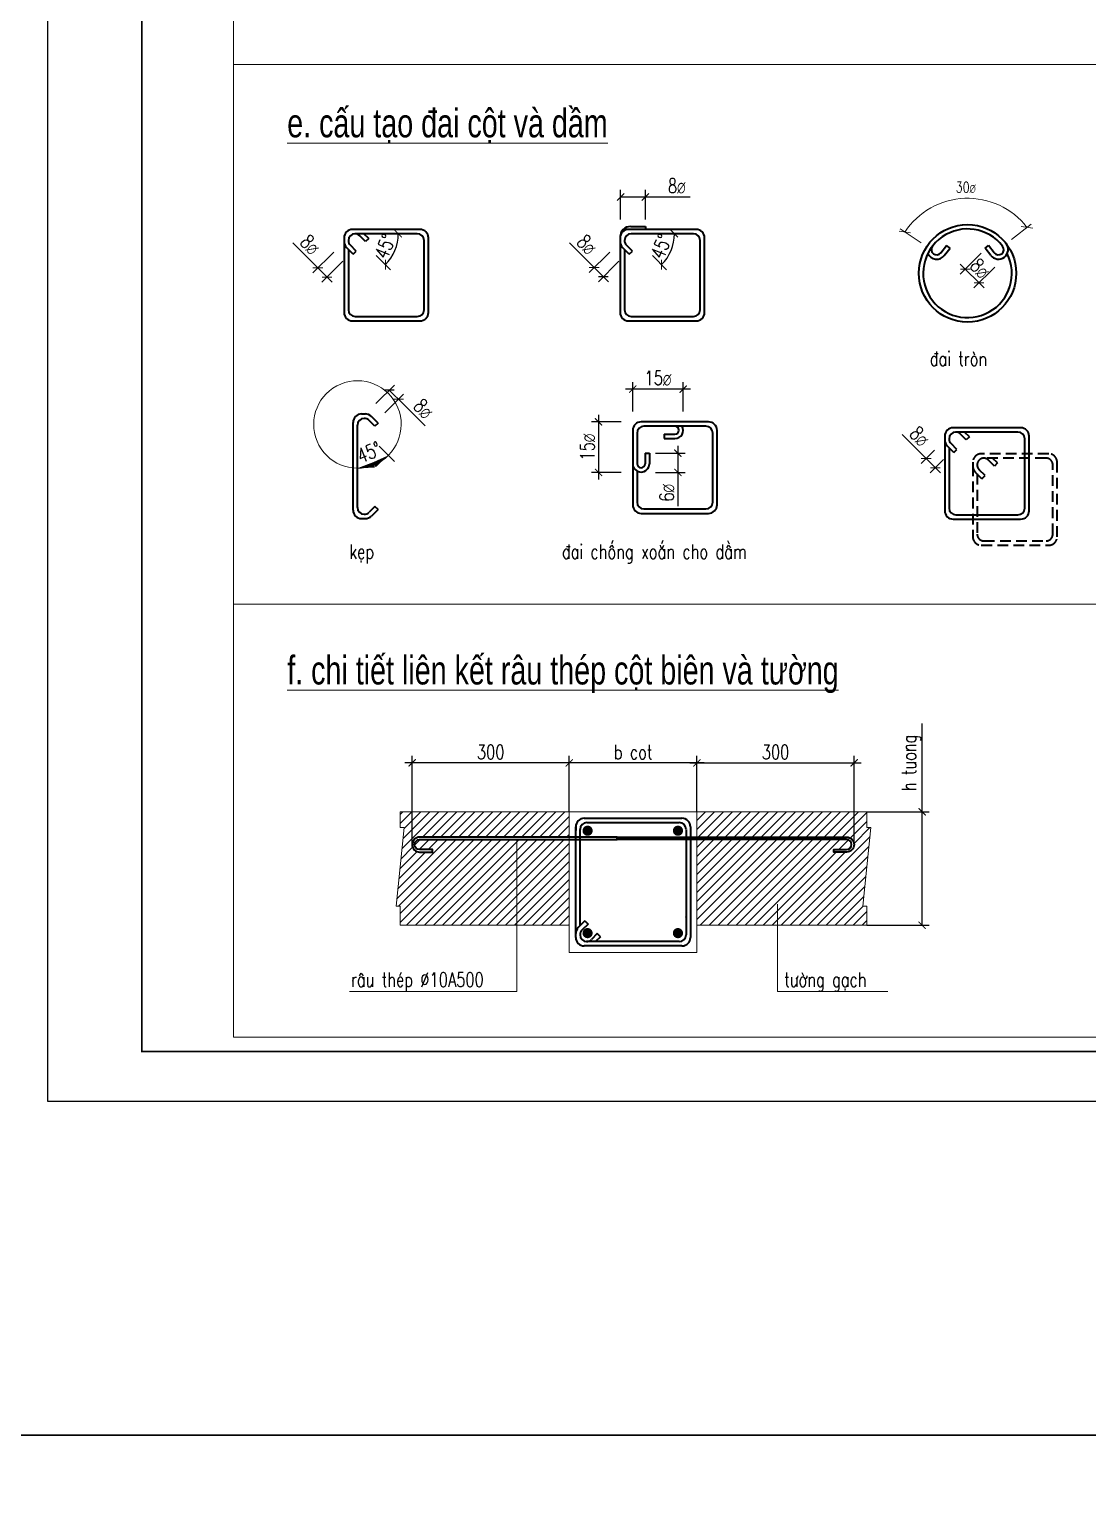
# Model space of a CAD drawing. Extents: x -1855204 to -1466800, y -1308584 to -996495.
# Drawn here: x -1692524 to -1677727, y -1052729 to -1032111 of the extents above; entities that cross this region are included whole.
import ezdxf
from ezdxf.enums import TextEntityAlignment as Align

# ---------------------------------------------------------------- set-up
doc = ezdxf.new("R2010")
doc.units = 0
doc.header["$LTSCALE"] = 150
doc.header["$PDMODE"] = 35
doc.linetypes.add('HIDDEN', pattern=[0.375, 0.25, -0.125])
doc.layers.get('Defpoints').update_dxf_attribs({"lineweight": 18})
for name, color, linetype, lineweight in [('05.Text', 253, 'Continuous', 18), ('11.Khung bo', 32, 'Continuous', 50), ('12.Khung', 36, 'Continuous', 25), ('KCVN-THAY', 7, 'Continuous', 25), ('LS-DIM', 251, 'Continuous', 13), ('LS-HATCH', 147, 'Continuous', 9), ('LS-TEXT', 60, 'Continuous', 20), ('LS-THAY', 7, 'Continuous', 20), ('LS-THEP', 3, 'Continuous', 35)]:
    doc.layers.add(name, color=color, linetype=linetype, lineweight=lineweight)
doc.layers.add('DIM', color=1, linetype='Continuous')
doc.styles.add('KCVN-LEADER', font='vnromadi.shx', dxfattribs={"width": 0.7, "height": 4})
doc.styles.add('ROMANS', font='ROMANS.shx', dxfattribs={"width": 0.75, "bigfont": 'VNS.shx'})
doc.styles.add('vnsimpli', font='vnsimli.shx', dxfattribs={"width": 0.75})
doc.dimstyles.new('D100(200)', dxfattribs={"dimtxt": 200, "dimasz": 100, "dimexe": 100, "dimexo": 0, "dimgap": 50, "dimtad": 1, "dimdec": 0, "dimdsep": 46, "dimtxsty": 'vnsimpli', "dimblk": 'ARCHTICK', "dimcen": 1, "dimdle": 100, "dimclrd": 256, "dimclre": 256, "dimclrt": 60, "dimadec": 0, "dimazin": 0, "dimtfac": 1, "dimtdec": 0, "dimtmove": 0, "dimatfit": 3, "dimfxl": 1, "dimarcsym": 0})

# ---------------------------------------------------------------- blocks, each defined once
blk = doc.blocks.new('_ArchTick')
at = {"layer": 'DIM', "color": 0, "const_width": 0.15}
blk.add_lwpolyline([(-0.5, -0.5), (0.5, 0.5)], dxfattribs=at)
blk = doc.blocks.new('*D10')
at = {"layer": 'Defpoints', "color": 0, "transparency": 16777216}
for p in [(-1684975, -1042369), (-1684975, -1043054), (-1683189, -1043054)]:
    blk.add_point(p, dxfattribs=at)
at = {"layer": 'LS-DIM', "lineweight": -2, "transparency": 16777216}
for p, q in [((-1683089, -1042369), (-1685075, -1042369)), ((-1684975, -1043054), (-1684975, -1042269)), ((-1683189, -1043054), (-1683189, -1042269))]:
    blk.add_line(p, q, dxfattribs=at)
at = {"layer": 'LS-DIM', "lineweight": -2, "transparency": 16777216, "xscale": 100, "yscale": 100, "zscale": 100, "rotation": 180}
blk.add_blockref('_ArchTick', (-1684975, -1042369), dxfattribs=at)
at = {"layer": 'LS-DIM', "lineweight": -2, "transparency": 16777216, "xscale": 100, "yscale": 100, "zscale": 100}
blk.add_blockref('_ArchTick', (-1683189, -1042369), dxfattribs=at)
at = {"layer": 'LS-DIM', "color": 60, "transparency": 16777216, "insert": (-1684082, -1042219), "char_height": 200, "attachment_point": 5, "style": 'vnsimpli'}
blk.add_mtext('b cot', dxfattribs=at)
blk = doc.blocks.new('*D11')
at = {"layer": 'Defpoints', "color": 0, "transparency": 16777216}
for p in [(-1680813, -1043054), (-1680813, -1044641), (-1680040, -1044641)]:
    blk.add_point(p, dxfattribs=at)
at = {"layer": 'LS-DIM', "lineweight": -2, "transparency": 16777216}
for p, q in [((-1680040, -1043054), (-1680040, -1041819)), ((-1680813, -1043054), (-1679940, -1043054)), ((-1680040, -1044641), (-1680040, -1042954)), ((-1680813, -1044641), (-1679940, -1044641))]:
    blk.add_line(p, q, dxfattribs=at)
at = {"layer": 'LS-DIM', "lineweight": -2, "transparency": 16777216, "xscale": 100, "yscale": 100, "zscale": 100}
for p, rotation in [((-1680040, -1043054), 90), ((-1680040, -1044641), 270)]:
    blk.add_blockref('_ArchTick', p, dxfattribs=dict(at, rotation=rotation))
at = {"layer": 'LS-DIM', "color": 60, "transparency": 16777216, "insert": (-1680190, -1042369), "char_height": 200, "attachment_point": 5, "rotation": 90, "style": 'vnsimpli'}
blk.add_mtext('h tuong', dxfattribs=at)
blk = doc.blocks.new('*D12')
at = {"layer": 'Defpoints', "color": 0, "transparency": 16777216}
for p in [(-1680991, -1042369), (-1683189, -1043054), (-1680991, -1043513)]:
    blk.add_point(p, dxfattribs=at)
at = {"layer": 'LS-DIM', "lineweight": -2, "transparency": 16777216}
for p, q in [((-1683289, -1042369), (-1680891, -1042369)), ((-1683189, -1043054), (-1683189, -1042269)), ((-1680991, -1043513), (-1680991, -1042269))]:
    blk.add_line(p, q, dxfattribs=at)
at = {"layer": 'LS-DIM', "lineweight": -2, "transparency": 16777216, "xscale": 100, "yscale": 100, "zscale": 100, "rotation": 180}
blk.add_blockref('_ArchTick', (-1683189, -1042369), dxfattribs=at)
at = {"layer": 'LS-DIM', "lineweight": -2, "transparency": 16777216, "xscale": 100, "yscale": 100, "zscale": 100}
blk.add_blockref('_ArchTick', (-1680991, -1042369), dxfattribs=at)
at = {"layer": 'LS-DIM', "color": 60, "transparency": 16777216, "insert": (-1682090, -1042219), "char_height": 200, "attachment_point": 5, "style": 'vnsimpli'}
blk.add_mtext('300', dxfattribs=at)
blk = doc.blocks.new('*D13')
at = {"layer": 'Defpoints', "color": 0, "transparency": 16777216}
for p in [(-1687173, -1042369), (-1684975, -1043054), (-1687173, -1043513)]:
    blk.add_point(p, dxfattribs=at)
at = {"layer": 'LS-DIM', "lineweight": -2, "transparency": 16777216}
for p, q in [((-1684875, -1042369), (-1687273, -1042369)), ((-1687173, -1043513), (-1687173, -1042269)), ((-1684975, -1043054), (-1684975, -1042269))]:
    blk.add_line(p, q, dxfattribs=at)
at = {"layer": 'LS-DIM', "lineweight": -2, "transparency": 16777216, "xscale": 100, "yscale": 100, "zscale": 100, "rotation": 180}
blk.add_blockref('_ArchTick', (-1687173, -1042369), dxfattribs=at)
at = {"layer": 'LS-DIM', "lineweight": -2, "transparency": 16777216, "xscale": 100, "yscale": 100, "zscale": 100}
blk.add_blockref('_ArchTick', (-1684975, -1042369), dxfattribs=at)
at = {"layer": 'LS-DIM', "color": 60, "transparency": 16777216, "insert": (-1686074, -1042219), "char_height": 200, "attachment_point": 5, "style": 'vnsimpli'}
blk.add_mtext('300', dxfattribs=at)
blk = doc.blocks.new('*D28')
at = {"layer": 'Defpoints', "color": 0, "transparency": 16777216}
for p in [(-1688005, -1034968), (-1687979, -1034968), (-1687065, -1034968), (-1687674, -1035273), (-1687449, -1035274)]:
    blk.add_point(p, dxfattribs=at)
at = {"layer": 'LS-DIM', "lineweight": -2, "transparency": 16777216}
blk.add_line((-1687674, -1035273), (-1687475, -1035471), dxfattribs=at)
blk.add_arc((-1687979, -1034968), 612, 315, 360, dxfattribs=at)
at = {"layer": 'LS-DIM', "lineweight": -2, "transparency": 16777216, "xscale": 100, "yscale": 100, "zscale": 100}
for p, rotation in [((-1687367, -1034968), 89.99999999999369), ((-1687546, -1035401), 225.0000000000283)]:
    blk.add_blockref('_ArchTick', p, dxfattribs=dict(at, rotation=rotation))
at = {"layer": 'LS-DIM', "color": 60, "transparency": 16777216, "insert": (-1687552, -1035145), "char_height": 200, "attachment_point": 5, "rotation": 67.5, "style": 'vnsimpli'}
blk.add_mtext('45°', dxfattribs=at)
blk = doc.blocks.new('*D29')
at = {"layer": 'Defpoints', "color": 0, "transparency": 16777216}
for p in [(-1687492, -1037154), (-1687682, -1037345), (-1687554, -1037473)]:
    blk.add_point(p, dxfattribs=at)
at = {"layer": 'LS-DIM', "lineweight": -2, "transparency": 16777216}
for p, q in [((-1687682, -1037345), (-1687421, -1037084)), ((-1687554, -1037473), (-1687293, -1037212)), ((-1687492, -1037154), (-1687293, -1037353)), ((-1687364, -1037283), (-1686991, -1037655))]:
    blk.add_line(p, q, dxfattribs=at)
at = {"layer": 'LS-DIM', "lineweight": -2, "transparency": 16777216, "xscale": 100, "yscale": 100, "zscale": 100}
for p, rotation in [((-1687492, -1037154), 135.0000000002948), ((-1687364, -1037283), 315.0000000002948)]:
    blk.add_blockref('_ArchTick', p, dxfattribs=dict(at, rotation=rotation))
at = {"layer": 'LS-DIM', "color": 60, "transparency": 16777216, "insert": (-1687015, -1037416), "char_height": 200, "attachment_point": 5, "rotation": 315, "style": 'vnsimpli'}
blk.add_mtext('8{\\fSymbol|b0|i0|c2|p18;\\H0.75x;Æ}', dxfattribs=at)
blk = doc.blocks.new('*D30')
at = {"layer": 'Defpoints', "color": 0, "transparency": 16777216}
for p in [(-1688270, -1035224), (-1688492, -1035446), (-1688142, -1035352)]:
    blk.add_point(p, dxfattribs=at)
at = {"layer": 'LS-DIM', "lineweight": -2, "transparency": 16777216}
for p, q in [((-1688492, -1035446), (-1688841, -1035097)), ((-1688270, -1035224), (-1688563, -1035517)), ((-1688293, -1035645), (-1688492, -1035446)), ((-1688142, -1035352), (-1688435, -1035645))]:
    blk.add_line(p, q, dxfattribs=at)
at = {"layer": 'LS-DIM', "lineweight": -2, "transparency": 16777216, "xscale": 100, "yscale": 100, "zscale": 100}
for p, rotation in [((-1688492, -1035446), 135.0000000002948), ((-1688364, -1035574), 315.0000000002948)]:
    blk.add_blockref('_ArchTick', p, dxfattribs=dict(at, rotation=rotation))
at = {"layer": 'LS-DIM', "color": 60, "transparency": 16777216, "insert": (-1688601, -1035121), "char_height": 200, "attachment_point": 5, "rotation": 315, "style": 'vnsimpli'}
blk.add_mtext('8{\\fSymbol|b0|i0|c2|p18;\\H0.75x;Æ}', dxfattribs=at)
blk = doc.blocks.new('*D31')
at = {"layer": 'Defpoints', "color": 0, "transparency": 16777216}
for p in [(-1684408, -1035224), (-1684626, -1035441), (-1684280, -1035352)]:
    blk.add_point(p, dxfattribs=at)
at = {"layer": 'LS-DIM', "lineweight": -2, "transparency": 16777216}
for p, q in [((-1684626, -1035441), (-1684971, -1035096)), ((-1684408, -1035224), (-1684696, -1035512)), ((-1684427, -1035640), (-1684626, -1035441)), ((-1684280, -1035352), (-1684568, -1035640))]:
    blk.add_line(p, q, dxfattribs=at)
at = {"layer": 'LS-DIM', "lineweight": -2, "transparency": 16777216, "xscale": 100, "yscale": 100, "zscale": 100}
for p, rotation in [((-1684626, -1035441), 135.0000000002948), ((-1684498, -1035569), 315.0000000002948)]:
    blk.add_blockref('_ArchTick', p, dxfattribs=dict(at, rotation=rotation))
at = {"layer": 'LS-DIM', "color": 60, "transparency": 16777216, "insert": (-1684731, -1035120), "char_height": 200, "attachment_point": 5, "rotation": 315, "style": 'vnsimpli'}
blk.add_mtext('8{\\fSymbol|b0|i0|c2|p18;\\H0.75x;Æ}', dxfattribs=at)
blk = doc.blocks.new('*D32')
at = {"layer": 'Defpoints', "color": 0, "transparency": 16777216}
for p in [(-1684251, -1037600), (-1684566, -1038306), (-1684251, -1038306)]:
    blk.add_point(p, dxfattribs=at)
at = {"layer": 'LS-DIM', "lineweight": -2, "transparency": 16777216}
for p, q in [((-1684566, -1037500), (-1684566, -1038406)), ((-1684251, -1037600), (-1684666, -1037600)), ((-1684251, -1038306), (-1684666, -1038306))]:
    blk.add_line(p, q, dxfattribs=at)
at = {"layer": 'LS-DIM', "lineweight": -2, "transparency": 16777216, "xscale": 100, "yscale": 100, "zscale": 100}
for p, rotation in [((-1684566, -1037600), 90), ((-1684566, -1038306), 270)]:
    blk.add_blockref('_ArchTick', p, dxfattribs=dict(at, rotation=rotation))
at = {"layer": 'LS-DIM', "color": 60, "transparency": 16777216, "insert": (-1684718, -1037953), "char_height": 200, "attachment_point": 5, "rotation": 90, "style": 'vnsimpli'}
blk.add_mtext('15{\\fSymbol|b0|i0|c2|p18;\\H0.75x;Æ}', dxfattribs=at)
blk = doc.blocks.new('*D33')
at = {"layer": 'Defpoints', "color": 0, "transparency": 16777216}
for p in [(-1684088, -1037142), (-1684088, -1037456), (-1683381, -1037456)]:
    blk.add_point(p, dxfattribs=at)
at = {"layer": 'LS-DIM', "lineweight": -2, "transparency": 16777216}
for p, q in [((-1684088, -1037456), (-1684088, -1037042)), ((-1683381, -1037456), (-1683381, -1037042)), ((-1683281, -1037142), (-1684188, -1037142))]:
    blk.add_line(p, q, dxfattribs=at)
at = {"layer": 'LS-DIM', "lineweight": -2, "transparency": 16777216, "xscale": 100, "yscale": 100, "zscale": 100, "rotation": 180}
blk.add_blockref('_ArchTick', (-1684088, -1037142), dxfattribs=at)
at = {"layer": 'LS-DIM', "lineweight": -2, "transparency": 16777216, "xscale": 100, "yscale": 100, "zscale": 100}
blk.add_blockref('_ArchTick', (-1683381, -1037142), dxfattribs=at)
at = {"layer": 'LS-DIM', "color": 60, "transparency": 16777216, "insert": (-1683735, -1036989), "char_height": 200, "attachment_point": 5, "style": 'vnsimpli'}
blk.add_mtext('15{\\fSymbol|b0|i0|c2|p18;\\H0.75x;Æ}', dxfattribs=at)
blk = doc.blocks.new('*D34')
at = {"layer": 'Defpoints', "color": 0, "transparency": 16777216}
for p in [(-1683770, -1038037), (-1683770, -1038306), (-1683456, -1038306)]:
    blk.add_point(p, dxfattribs=at)
at = {"layer": 'LS-DIM', "lineweight": -2, "transparency": 16777216}
for p, q in [((-1683770, -1038037), (-1683356, -1038037)), ((-1683456, -1037937), (-1683456, -1038306)), ((-1683770, -1038306), (-1683356, -1038306)), ((-1683456, -1038306), (-1683456, -1038780))]:
    blk.add_line(p, q, dxfattribs=at)
at = {"layer": 'LS-DIM', "lineweight": -2, "transparency": 16777216, "xscale": 100, "yscale": 100, "zscale": 100}
for p, rotation in [((-1683456, -1038037), 90), ((-1683456, -1038306), 270)]:
    blk.add_blockref('_ArchTick', p, dxfattribs=dict(at, rotation=rotation))
at = {"layer": 'LS-DIM', "color": 60, "transparency": 16777216, "insert": (-1683609, -1038593), "char_height": 200, "attachment_point": 5, "rotation": 90, "style": 'vnsimpli'}
blk.add_mtext('6{\\fSymbol|b0|i0|c2|p18;\\H0.75x;Æ}', dxfattribs=at)
blk = doc.blocks.new('*D35')
at = {"layer": 'Defpoints', "color": 0, "transparency": 16777216}
for p in [(-1684143, -1034968), (-1684117, -1034968), (-1683204, -1034968), (-1683812, -1035273), (-1683587, -1035274)]:
    blk.add_point(p, dxfattribs=at)
at = {"layer": 'LS-DIM', "lineweight": -2, "transparency": 16777216}
blk.add_line((-1683812, -1035273), (-1683614, -1035471), dxfattribs=at)
blk.add_arc((-1684117, -1034968), 612, 315, 360, dxfattribs=at)
at = {"layer": 'LS-DIM', "lineweight": -2, "transparency": 16777216, "xscale": 100, "yscale": 100, "zscale": 100}
for p, rotation in [((-1683505, -1034968), 89.99999999999928), ((-1683685, -1035401), 225.0000000000164)]:
    blk.add_blockref('_ArchTick', p, dxfattribs=dict(at, rotation=rotation))
at = {"layer": 'LS-DIM', "color": 60, "transparency": 16777216, "insert": (-1683691, -1035145), "char_height": 200, "attachment_point": 5, "rotation": 67.5, "style": 'vnsimpli'}
blk.add_mtext('45°', dxfattribs=at)
blk = doc.blocks.new('*D36')
at = {"layer": 'Defpoints', "color": 0, "transparency": 16777216}
for p in [(-1679983, -1038112), (-1679868, -1037997), (-1679740, -1038126)]:
    blk.add_point(p, dxfattribs=at)
at = {"layer": 'LS-DIM', "lineweight": -2, "transparency": 16777216}
for p, q in [((-1679983, -1038112), (-1680318, -1037778)), ((-1679868, -1037997), (-1680054, -1038183)), ((-1679784, -1038311), (-1679983, -1038112)), ((-1679740, -1038126), (-1679926, -1038311))]:
    blk.add_line(p, q, dxfattribs=at)
at = {"layer": 'LS-DIM', "lineweight": -2, "transparency": 16777216, "xscale": 100, "yscale": 100, "zscale": 100}
for p, rotation in [((-1679983, -1038112), 135.0000000002948), ((-1679855, -1038241), 315.0000000002948)]:
    blk.add_blockref('_ArchTick', p, dxfattribs=dict(at, rotation=rotation))
at = {"layer": 'LS-DIM', "color": 60, "transparency": 16777216, "insert": (-1680078, -1037802), "char_height": 200, "attachment_point": 5, "rotation": 315, "style": 'vnsimpli'}
blk.add_mtext('8{\\fSymbol|b0|i0|c2|p18;\\H0.75x;Æ}', dxfattribs=at)
blk = doc.blocks.new('*D37')
at = {"layer": 'Defpoints', "color": 0, "transparency": 16777216}
for p in [(-1679214, -1035242), (-1679022, -1035434), (-1679436, -1035465)]:
    blk.add_point(p, dxfattribs=at)
at = {"layer": 'LS-DIM', "lineweight": -2, "transparency": 16777216}
for p, q in [((-1679214, -1035242), (-1679507, -1035535)), ((-1679174, -1035727), (-1679507, -1035394)), ((-1679022, -1035434), (-1679315, -1035727))]:
    blk.add_line(p, q, dxfattribs=at)
at = {"layer": 'LS-DIM', "lineweight": -2, "transparency": 16777216, "xscale": 100, "yscale": 100, "zscale": 100}
for p, rotation in [((-1679436, -1035465), 135.0000000002948), ((-1679244, -1035656), 315.0000000002948)]:
    blk.add_blockref('_ArchTick', p, dxfattribs=dict(at, rotation=rotation))
at = {"layer": 'LS-DIM', "color": 60, "transparency": 16777216, "insert": (-1679232, -1035453), "char_height": 200, "attachment_point": 5, "rotation": 315, "style": 'vnsimpli'}
blk.add_mtext('8{\\fSymbol|b0|i0|c2|p18;\\H0.75x;Æ}', dxfattribs=at)
blk = doc.blocks.new('*D38')
at = {"layer": 'Defpoints', "color": 0, "transparency": 16777216}
for p in [(-1684257, -1034454), (-1684257, -1034769), (-1683911, -1034769)]:
    blk.add_point(p, dxfattribs=at)
at = {"layer": 'LS-DIM', "lineweight": -2, "transparency": 16777216}
for p, q in [((-1684257, -1034769), (-1684257, -1034354)), ((-1683911, -1034769), (-1683911, -1034354)), ((-1684257, -1034454), (-1683811, -1034454)), ((-1683911, -1034454), (-1683285, -1034454))]:
    blk.add_line(p, q, dxfattribs=at)
at = {"layer": 'LS-DIM', "lineweight": -2, "transparency": 16777216, "xscale": 100, "yscale": 100, "zscale": 100, "rotation": 180}
blk.add_blockref('_ArchTick', (-1684257, -1034454), dxfattribs=at)
at = {"layer": 'LS-DIM', "lineweight": -2, "transparency": 16777216, "xscale": 100, "yscale": 100, "zscale": 100}
blk.add_blockref('_ArchTick', (-1683911, -1034454), dxfattribs=at)
at = {"layer": 'LS-DIM', "color": 60, "transparency": 16777216, "insert": (-1683472, -1034302), "char_height": 200, "attachment_point": 5, "style": 'vnsimpli'}
blk.add_mtext('8{\\fSymbol|b0|i0|c2|p18;\\H0.75x;Æ}', dxfattribs=at)
blk = doc.blocks.new('*U4')
at = {"layer": 'KCVN-THAY', "color": 140}
blk.add_lwpolyline([(214871.76, 86966.68), (215381.8, 86966.68), (215381.8, 86579.68), (214871.76, 86579.68)], close=True, dxfattribs=at)
blk = doc.blocks.new('100')
at = {"layer": '11.Khung bo', "const_width": 26.7}
blk.add_lwpolyline([(1860913, -945240), (1860913, -916940), (1896063, -916940), (1896063, -945240)], close=True, dxfattribs=at)
at = {"layer": '12.Khung', "color": 1}
blk.add_lwpolyline([(1901579, -945940), (1901579, -916240), (1859580, -916240), (1859580, -945940)], close=True, dxfattribs=at)

msp = doc.modelspace()

# ---------------------------------------------------------------- hatches: boundary and pattern name
at = {"layer": 'LS-HATCH'}
h = msp.add_hatch(dxfattribs=at)
h.set_pattern_fill('ANSI31', color=256, scale=711.799222, style=0)
h.set_pattern_definition([(45, (-1770302.59, -1047663.22), (-62.91476, 62.91476), [])])
h.paths.add_polyline_path([(-1686334.1, -1044640.6), (-1684974.9, -1044640.6), (-1684974.9, -1043442.2), (-1686334.1, -1043442.2)], flags=17)
h.paths.add_polyline_path([(-1686334.1, -1043442.2), (-1687067.8, -1043442.2, 1), (-1687067.8, -1043583.4), (-1686888.6, -1043583.4), (-1686888.6, -1043617.9), (-1687067.8, -1043617.9, -1), (-1687067.8, -1043407.7), (-1684974.9, -1043407.7), (-1684974.9, -1043053.7), (-1687339.9, -1043053.7), (-1687339.9, -1043272.8), (-1687282.9, -1043272.8), (-1687396.8, -1044371.8), (-1687339.9, -1044371.8), (-1687339.9, -1044640.6), (-1686334.1, -1044640.6)])
h = msp.add_hatch(dxfattribs=at)
h.set_pattern_fill('ANSI31', color=256, scale=711.799222, style=0)
h.set_pattern_definition([(45, (-1769340.59, -1047663.22), (-62.91476, 62.91476), [])])
h.paths.add_polyline_path([(-1681096.2, -1043407.7, -1), (-1681096.2, -1043617.9), (-1681275.5, -1043617.9), (-1681275.5, -1043583.4), (-1681096.2, -1043583.4, 1), (-1681096.2, -1043442.2), (-1683189.1, -1043442.2), (-1683189.1, -1044640.6), (-1680813, -1044640.6), (-1680813, -1044371.8), (-1680869.9, -1044371.8), (-1680756, -1043272.8), (-1680813, -1043272.8), (-1680813, -1043053.7), (-1683189.1, -1043053.7), (-1683189.1, -1043407.7)])

# ---------------------------------------------------------------- linework, layer by layer
at = {"layer": 'LS-DIM'}
for p, q in [((-1678791.2, -1035047.5), (-1678513.2, -1034832.8)), ((-1680362.2, -1034932), (-1680201.8, -1034956.3)), ((-1680052.9, -1035095), (-1680346.3, -1034901.8)), ((-1678654.4, -1034867.7), (-1678493.9, -1034892)), ((-1687632.4, -1037940.8), (-1687420, -1038153.2))]:
    msp.add_line(p, q, dxfattribs=at)
for points in [[(-1687339.9, -1044640.6), (-1687339.9, -1044371.8), (-1687396.8, -1044371.8), (-1687282.9, -1043272.8), (-1687339.9, -1043272.8), (-1687339.9, -1043053.7)], [(-1680813, -1044640.6), (-1680813, -1044371.8), (-1680869.9, -1044371.8), (-1680756, -1043272.8), (-1680813, -1043272.8), (-1680813, -1043053.7)], [(-1688050.4, -1045567.1), (-1685710.2, -1045567.1), (-1685710.2, -1043432.4)], [(-1680518.5, -1045567.1), (-1682061.4, -1045567.1), (-1682061.4, -1044344)]]:
    msp.add_lwpolyline(points, dxfattribs=at)
for centre, radius, start, end in [((-1679405.1, -1035521.7), 1050, 37.68421, 146.63154), ((-1687937.4, -1037635.8), 611.7, 292.62536, 292.37464)]:
    msp.add_arc(centre, radius, start, end, dxfattribs=at)
for points in [[(-1687726.8, -1038168.2), (-1687682.4, -1038234.8), (-1687504.9, -1038068.4)], [(-1687694.2, -1038239.7), (-1687709.9, -1038161.2), (-1687937.4, -1038247.5)]]:
    msp.add_solid(points, dxfattribs=at)
at = {"layer": 'LS-THAY'}
for p, q in [((-1689670.4, -1032599.5), (-1673225.7, -1032599.5)), ((-1689670.4, -1040151), (-1673225.7, -1040151)), ((-1687339.9, -1043053.7), (-1680813, -1043053.7)), ((-1684974.9, -1043053.7), (-1684974.9, -1045020.4)), ((-1683189.1, -1043053.7), (-1683189.1, -1045020.4)), ((-1687339.9, -1044640.6), (-1684974.9, -1044640.6)), ((-1683189.1, -1044640.6), (-1680813, -1044640.6)), ((-1684974.9, -1045020.4), (-1683189.1, -1045020.4))]:
    msp.add_line(p, q, dxfattribs=at)
at = {"layer": 'LS-THAY', "color": 140}
for points in [[(-1855203.7, -1013074.3), (-1466800.6, -1013073.8), (-1466800.6, -1051773.8), (-1855203.7, -1051773.8)], [(-1855203.6, -1051773.5), (-1466800.5, -1051773), (-1466800.3, -1102777.6), (-1855203.4, -1102778.1)]]:
    msp.add_lwpolyline(points, close=True, dxfattribs=at)
at = {"layer": 'LS-THAY'}
msp.add_lwpolyline([(-1689670.4, -1018838.5), (-1656781, -1018838.5), (-1656781, -1046205.7), (-1689670.4, -1046205.7)], close=True, dxfattribs=at)
at = {"layer": 'LS-THEP'}
for p, q in [((-1688125, -1035025.9), (-1688125, -1035078.5)), ((-1687063.5, -1034907.3), (-1688006.4, -1034907.3)), ((-1687100.7, -1034968.2), (-1687969.2, -1034968.2)), ((-1687823.5, -1035078.5), (-1687906.1, -1034996)), ((-1687780.5, -1035035.4), (-1687847.7, -1034968.2)), ((-1687780.5, -1035035.4), (-1687823.5, -1035078.5)), ((-1686944.9, -1036068.2), (-1686944.9, -1035025.9)), ((-1684263.4, -1035015), (-1684263.4, -1035078.5)), ((-1683201.9, -1034907.3), (-1684144.8, -1034907.3)), ((-1684115.1, -1034866.7), (-1683910.7, -1034866.7)), ((-1683239.1, -1034968.2), (-1684107.6, -1034968.2)), ((-1683910.7, -1034866.7), (-1683910.7, -1034907.3)), ((-1683083.3, -1036068.2), (-1683083.3, -1035025.9)), ((-1688125, -1035071.1), (-1688125, -1036068.2)), ((-1687996.8, -1035255.8), (-1688090.3, -1035162.3)), ((-1688064.1, -1035188.5), (-1688064.1, -1036031)), ((-1687953.8, -1035212.7), (-1688036.3, -1035130.2)), ((-1687996.8, -1035255.8), (-1687953.8, -1035212.7)), ((-1687005.8, -1036031), (-1687005.8, -1035063.1)), ((-1684263.4, -1035071.1), (-1684263.4, -1036068.2)), ((-1684135.3, -1035255.8), (-1684228.7, -1035162.3)), ((-1684202.5, -1035188.5), (-1684202.5, -1036031)), ((-1684092.2, -1035212.7), (-1684174.7, -1035130.2)), ((-1684135.3, -1035255.8), (-1684092.2, -1035212.7)), ((-1683144.2, -1036031), (-1683144.2, -1035063.1)), ((-1679777.9, -1035233.7), (-1679698.2, -1035130.6)), ((-1679729.7, -1035270.9), (-1679650.1, -1035167.8)), ((-1679650.1, -1035167.8), (-1679698.2, -1035130.6)), ((-1679160.1, -1035167.8), (-1679111.9, -1035130.6)), ((-1679080.5, -1035270.9), (-1679160.1, -1035167.8)), ((-1679032.3, -1035233.7), (-1679111.9, -1035130.6)), ((-1688006.4, -1036186.8), (-1687063.5, -1036186.8)), ((-1687969.2, -1036125.9), (-1687100.7, -1036125.9)), ((-1684144.8, -1036186.8), (-1683201.9, -1036186.8)), ((-1684107.6, -1036125.9), (-1683239.1, -1036125.9)), ((-1687879.7, -1037489.5), (-1687827.1, -1037489.5)), ((-1687998.3, -1038834), (-1687998.3, -1037608.1)), ((-1687937.4, -1038796.8), (-1687937.4, -1037645.3)), ((-1687692.9, -1037660.7), (-1687775.4, -1037578.2)), ((-1687649.8, -1037617.7), (-1687743.2, -1037524.2)), ((-1687649.8, -1037617.7), (-1687692.9, -1037660.7)), ((-1684088.3, -1037718.2), (-1684088.3, -1038760.5)), ((-1683026.8, -1037599.6), (-1683969.7, -1037599.6)), ((-1683064, -1037660.5), (-1683932.5, -1037660.5)), ((-1682908.2, -1038760.5), (-1682908.2, -1037718.2)), ((-1678662.2, -1037681.2), (-1679605, -1037681.2)), ((-1684027.4, -1037755.4), (-1684027.4, -1038185.2)), ((-1683645.9, -1037772.3), (-1683498.2, -1037772.3)), ((-1683645.9, -1037772.3), (-1683645.9, -1037833.2)), ((-1683645.9, -1037833.2), (-1683498.2, -1037833.2)), ((-1682969.1, -1038723.3), (-1682969.1, -1037755.4)), ((-1679723.7, -1037799.8), (-1679723.7, -1037852.4)), ((-1679723.7, -1037845), (-1679723.7, -1038842.1)), ((-1679552.4, -1037986.6), (-1679635, -1037904.1)), ((-1678699.3, -1037742.1), (-1679567.9, -1037742.1)), ((-1679422.2, -1037852.4), (-1679504.7, -1037769.9)), ((-1679379.1, -1037809.4), (-1679446.4, -1037742.1)), ((-1679379.1, -1037809.4), (-1679422.2, -1037852.4)), ((-1678604.4, -1038804.9), (-1678604.4, -1037837)), ((-1678543.5, -1038842.1), (-1678543.5, -1037799.8)), ((-1683915.6, -1038037.5), (-1683854.7, -1038037.5)), ((-1683915.6, -1038037.5), (-1683915.6, -1038185.2)), ((-1683854.7, -1038037.5), (-1683854.7, -1038185.2)), ((-1679595.5, -1038029.7), (-1679688.9, -1037936.3)), ((-1679662.8, -1037962.4), (-1679662.8, -1038804.9)), ((-1679595.5, -1038029.7), (-1679552.4, -1037986.6)), ((-1684027.4, -1038287.7), (-1684027.4, -1038723.3)), ((-1687879.7, -1038952.6), (-1687827.1, -1038952.6)), ((-1687692.9, -1038781.4), (-1687775.4, -1038863.9)), ((-1687649.8, -1038824.4), (-1687743.2, -1038917.8)), ((-1687649.8, -1038824.4), (-1687692.9, -1038781.4)), ((-1683969.7, -1038879.1), (-1683026.8, -1038879.1)), ((-1683932.5, -1038818.2), (-1683064, -1038818.2)), ((-1679605, -1038960.7), (-1678662.2, -1038960.7)), ((-1679567.9, -1038899.8), (-1678699.3, -1038899.8)), ((-1684884, -1043304.9), (-1684884, -1043263.2)), ((-1684884, -1043263.2), (-1684884, -1043315.7)), ((-1684765.4, -1043144.6), (-1683398.7, -1043144.6)), ((-1684728.2, -1043205.4), (-1683435.8, -1043205.4)), ((-1683280, -1043263.2), (-1683280, -1043304.9)), ((-1684884, -1043499.7), (-1684884, -1043304.9)), ((-1684823.1, -1043298.8), (-1684823.1, -1043294.3)), ((-1684823.1, -1043499.7), (-1684823.1, -1043304.9)), ((-1683340.9, -1043294.3), (-1683340.9, -1043298.8)), ((-1683340.9, -1043304.9), (-1683340.9, -1043402.7)), ((-1683340.9, -1043402.7), (-1683340.9, -1044773.7)), ((-1683280, -1043304.9), (-1683280, -1043402.7)), ((-1683280, -1043402.7), (-1683280, -1044810.8)), ((-1684884, -1044810.8), (-1684884, -1043499.7)), ((-1684884, -1043558.8), (-1684884, -1043517.1)), ((-1684823.1, -1044648.3), (-1684823.1, -1043499.7)), ((-1684823.1, -1043552.7), (-1684823.1, -1043548.2)), ((-1683340.9, -1044525.9), (-1683340.9, -1044521.3)), ((-1684755.8, -1044581), (-1684849.3, -1044674.4)), ((-1684712.8, -1044624), (-1684795.3, -1044706.6)), ((-1684755.8, -1044581), (-1684712.8, -1044624)), ((-1683398.7, -1044929.5), (-1684765.4, -1044929.5)), ((-1683435.8, -1044868.6), (-1684732.2, -1044868.6)), ((-1684582.5, -1044758.3), (-1684665, -1044840.8)), ((-1684539.5, -1044801.3), (-1684606.7, -1044868.6)), ((-1684539.5, -1044801.3), (-1684582.5, -1044758.3))]:
    msp.add_line(p, q, dxfattribs=at)
at = {"layer": 'LS-THEP', "linetype": 'HIDDEN', "ltscale": 4}
for p, q in [((-1678270, -1038046), (-1679212.8, -1038046)), ((-1678307.1, -1038106.9), (-1679175.7, -1038106.9)), ((-1679030, -1038217.2), (-1679112.5, -1038134.7)), ((-1678986.9, -1038174.2), (-1679054.2, -1038106.9)), ((-1679331.5, -1038164.6), (-1679331.5, -1038217.2)), ((-1679331.5, -1038209.8), (-1679331.5, -1039206.9)), ((-1679203.3, -1038394.5), (-1679296.7, -1038301.1)), ((-1679270.6, -1038327.2), (-1679270.6, -1039169.7)), ((-1679160.2, -1038351.4), (-1679242.8, -1038268.9)), ((-1678986.9, -1038174.2), (-1679030, -1038217.2)), ((-1678212.2, -1039169.7), (-1678212.2, -1038201.8)), ((-1678151.3, -1039206.9), (-1678151.3, -1038164.6)), ((-1679203.3, -1038394.5), (-1679160.2, -1038351.4)), ((-1679212.8, -1039325.5), (-1678270, -1039325.5)), ((-1679175.7, -1039264.6), (-1678307.1, -1039264.6))]:
    msp.add_line(p, q, dxfattribs=at)
at = {"layer": 'LS-THEP', "color": 3, "const_width": 71.2}
for points in [[(-1684754.4, -1043318.6, -1), (-1684683.3, -1043318.6, -1)], [(-1683490.7, -1043318.6, -1), (-1683419.5, -1043318.6, -1)], [(-1684754.4, -1044750.9, 1), (-1684683.3, -1044750.9, 1)], [(-1683490.7, -1044750.9, 1), (-1683419.5, -1044750.9, 1)]]:
    msp.add_lwpolyline(points, format="xyb", close=True, dxfattribs=at)
at = {"layer": 'LS-THEP'}
for points in [[(-1687067.8, -1043583.4, -1), (-1687067.8, -1043442.2), (-1684303.2, -1043442.2), (-1684303.2, -1043407.7), (-1687067.8, -1043407.7, 1), (-1687067.8, -1043617.9), (-1686888.6, -1043617.9), (-1686888.6, -1043583.4)], [(-1681096.2, -1043583.4, 1), (-1681096.2, -1043442.2), (-1684303.2, -1043442.2), (-1684303.2, -1043407.7), (-1681096.2, -1043407.7, -1), (-1681096.2, -1043617.9), (-1681275.5, -1043617.9), (-1681275.5, -1043583.4)]]:
    msp.add_lwpolyline(points, format="xyb", close=True, dxfattribs=at)
msp.add_circle((-1679405.1, -1035521.7), 681.3, dxfattribs=at)
for centre, radius, start, end in [((-1688006.4, -1035025.9), 118.6, 90, 180), ((-1687969.2, -1035063.1), 94.9, 90, 180), ((-1687973.2, -1035063.1), 94.9, 45, 90), ((-1687100.7, -1035063.1), 94.9, 0, 90), ((-1687063.5, -1035025.9), 118.6, 0, 90), ((-1684115.1, -1035015), 148.3, 90, 180), ((-1684144.8, -1035025.9), 118.6, 90, 180), ((-1684107.6, -1035063.1), 94.9, 90, 180), ((-1683239.1, -1035063.1), 94.9, 0, 90), ((-1683201.9, -1035025.9), 118.6, 0, 90), ((-1679405.1, -1035521.7), 620.4, 37.68421, 26.52652), ((-1688006.4, -1035078.5), 118.6, 180, 225), ((-1687969.2, -1035063.1), 94.9, 180, 225), ((-1684144.8, -1035078.5), 118.6, 180, 225), ((-1684107.6, -1035063.1), 94.9, 180, 225), ((-1679837, -1035188.1), 135.6, 204.64945, 322.31579), ((-1679837, -1035188.1), 74.7, 142.31579, 322.31579), ((-1678973.2, -1035188.1), 135.6, 217.68421, 37.68421), ((-1678973.2, -1035188.1), 74.7, 217.68421, 37.68421), ((-1688006.4, -1036068.2), 118.6, 180, 270), ((-1687969.2, -1036031), 94.9, 180, 270), ((-1687100.7, -1036031), 94.9, 270, 0), ((-1687063.5, -1036068.2), 118.6, 270, 0), ((-1684144.8, -1036068.2), 118.6, 180, 270), ((-1684107.6, -1036031), 94.9, 180, 270), ((-1683239.1, -1036031), 94.9, 270, 0), ((-1683201.9, -1036068.2), 118.6, 270, 0), ((-1687879.7, -1037608.1), 118.6, 90, 180), ((-1687827.1, -1037608.1), 118.6, 45, 90), ((-1687842.5, -1037645.3), 94.9, 90, 180), ((-1687842.5, -1037645.3), 94.9, 45, 90), ((-1683969.7, -1037718.2), 118.6, 90, 180), ((-1683932.5, -1037755.4), 94.9, 90, 180), ((-1683498.2, -1037716.4), 116.8, 270, 28.60397), ((-1683498.2, -1037716.4), 55.9, 270, 90), ((-1683064, -1037755.4), 94.9, 0, 90), ((-1683026.8, -1037718.2), 118.6, 0, 90), ((-1679605, -1037799.8), 118.6, 90, 180), ((-1678662.2, -1037799.8), 118.6, 0, 90), ((-1679605, -1037852.4), 118.6, 180, 225), ((-1679567.9, -1037837), 94.9, 90, 180), ((-1679567.9, -1037837), 94.9, 180, 225), ((-1679571.8, -1037837), 94.9, 45, 90), ((-1678699.3, -1037837), 94.9, 0, 90), ((-1683971.5, -1038185.2), 116.8, 180, 0), ((-1683971.5, -1038185.2), 55.9, 180, 0), ((-1683932.5, -1038723.3), 94.9, 180, 270), ((-1683064, -1038723.3), 94.9, 270, 0), ((-1687879.7, -1038834), 118.6, 180, 270), ((-1687842.5, -1038796.8), 94.9, 180, 270), ((-1687842.5, -1038796.8), 94.9, 270, 315), ((-1687827.1, -1038834), 118.6, 270, 315), ((-1683969.7, -1038760.5), 118.6, 180, 270), ((-1683026.8, -1038760.5), 118.6, 270, 0), ((-1679605, -1038842.1), 118.6, 180, 270), ((-1679567.9, -1038804.9), 94.9, 180, 270), ((-1678699.3, -1038804.9), 94.9, 270, 0), ((-1678662.2, -1038842.1), 118.6, 270, 0), ((-1684765.4, -1043263.2), 118.6, 90, 180), ((-1684728.2, -1043300.3), 94.9, 90, 180), ((-1683435.8, -1043300.3), 94.9, 0, 90), ((-1683398.7, -1043263.2), 118.6, 0, 90), ((-1684765.4, -1044758.3), 118.6, 135, 180), ((-1684728.2, -1044773.7), 94.9, 135, 180), ((-1684765.4, -1044810.8), 118.6, 180, 270), ((-1684765.4, -1044810.8), 118.6, 180, 270), ((-1684728.2, -1044773.7), 94.9, 180, 270), ((-1684732.2, -1044773.7), 94.9, 270, 315), ((-1683435.8, -1044773.7), 94.9, 270, 0), ((-1683398.7, -1044810.8), 118.6, 270, 0)]:
    msp.add_arc(centre, radius, start, end, dxfattribs=at)
at = {"layer": 'LS-THEP', "linetype": 'HIDDEN', "ltscale": 4}
for centre, radius, start, end in [((-1679212.8, -1038164.6), 118.6, 90, 180), ((-1679175.7, -1038201.8), 94.9, 90, 180), ((-1679179.6, -1038201.8), 94.9, 45, 90), ((-1678307.1, -1038201.8), 94.9, 0, 90), ((-1678270, -1038164.6), 118.6, 0, 90), ((-1679212.8, -1038217.2), 118.6, 180, 225), ((-1679175.7, -1038201.8), 94.9, 180, 225), ((-1679212.8, -1039206.9), 118.6, 180, 270), ((-1679175.7, -1039169.7), 94.9, 180, 270), ((-1678307.1, -1039169.7), 94.9, 270, 0), ((-1678270, -1039206.9), 118.6, 270, 0)]:
    msp.add_arc(centre, radius, start, end, dxfattribs=at)

# ---------------------------------------------------------------- block references
at = {"layer": '05.Text', "xscale": 0.991454545641318, "yscale": 0.991454545641318, "zscale": 0.9914545456793755}
msp.add_blockref('100', (-3535963.6, -109244.3), dxfattribs=at)
at = {"layer": 'Defpoints', "xscale": 100, "yscale": 100, "zscale": 100}
for p in [(-23183742.3, -9709742), (-23183742.3, -9709742.1), (-23193943.1, -9748442.1)]:
    msp.add_blockref('*U4', p, dxfattribs=at)

# ---------------------------------------------------------------- texts
at = {"layer": 'LS-TEXT', "color": 60, "style": 'KCVN-LEADER', "width": 0.75}
for s, p in [('%%Ue. cÊu t¹o ®ai cét vµ dÇm', (-1688919.8, -1033419.7)), ('%%Uf. chi tiÕt liªn kÕt r©u thÐp cét biªn vµ t\xadêng', (-1688919.8, -1041072.9))]:
    msp.add_text(s, height=400, dxfattribs=at).set_placement(p, align=Align.MIDDLE_LEFT)
at = {"layer": 'LS-TEXT', "style": 'vnsimpli', "width": 0.75}
for s, p in [('®ai trßn', (-1679933.3, -1036716.7)), ('kÑp', (-1688052.3, -1039414.5)), ('®ai chèng xo¾n cho dÇm', (-1685077.5, -1039414.5)), ('r©u thÐp `10A500', (-1688028.9, -1045401.2)), ('t\xadêng g¹ch', (-1681967.9, -1045401.2))]:
    msp.add_text(s, height=200, dxfattribs=at).set_placement(p, align=Align.MIDDLE_LEFT)
at = {"layer": 'LS-TEXT', "insert": (-1679429.7, -1034320.6), "char_height": 149.478, "attachment_point": 5, "style": 'ROMANS'}
msp.add_mtext('30{\\fSymbol|b0|i0|c2|p18;\\H0.75x;Æ}', dxfattribs=at)
at = {"layer": 'LS-TEXT', "insert": (-1687776, -1038025.4), "char_height": 200, "attachment_point": 5, "rotation": 22.5, "style": 'ROMANS'}
msp.add_mtext('\\A1;45°', dxfattribs=at)

# ---------------------------------------------------------------- dimensions: what is measured, and where the dimension line sits
at = {"layer": 'LS-DIM'}
for base, p1, p2, text, picture, middle in [((-1684256.8, -1034454.1), (-1683910.7, -1034768.5), (-1684256.8, -1034768.5), '8{\\fSymbol|b0|i0|c2|p18;\\H0.75x;Æ}', '*D38', (-1683471.7, -1034454.1)), ((-1684088.3, -1037142), (-1683381.4, -1037456.4), (-1684088.3, -1037456.4), '15{\\fSymbol|b0|i0|c2|p18;\\H0.75x;Æ}', '*D33', (-1683734.9, -1037142))]:
    dim = msp.add_linear_dim(base=base, p1=p1, p2=p2, text=text, dimstyle='D100(200)', dxfattribs=at)
    dim.commit()
    dim.dimension.update_dxf_attribs({"geometry": picture, "text_midpoint": middle, "dimtype": 160})
for base, p1, p2, angle, text, picture, middle in [((-1688492, -1035445.8), (-1688141.6, -1035351.7), (-1688269.7, -1035223.5), 315, '8{\\fSymbol|b0|i0|c2|p18;\\H0.75x;Æ}', '*D30', (-1688709.2, -1035228.7)), ((-1684625.7, -1035441.1), (-1684280, -1035351.7), (-1684408.2, -1035223.5), 315, '8{\\fSymbol|b0|i0|c2|p18;\\H0.75x;Æ}', '*D31', (-1684838.7, -1035228.1)), ((-1679436.2, -1035464.6), (-1679022.1, -1035434), (-1679213.8, -1035242.3), 315, '8{\\fSymbol|b0|i0|c2|p18;\\H0.75x;Æ}', '*D37', (-1679340.3, -1035560.5)), ((-1687491.7, -1037154.4), (-1687553.9, -1037472.9), (-1687682.1, -1037344.8), 315, '8{\\fSymbol|b0|i0|c2|p18;\\H0.75x;Æ}', '*D29', (-1687122.6, -1037523.5)), ((-1684565.6, -1038306.5), (-1684251.2, -1037599.6), (-1684251.2, -1038306.5), 90, '15{\\fSymbol|b0|i0|c2|p18;\\H0.75x;Æ}', '*D32', (-1684565.6, -1037953)), ((-1679983.4, -1038112.4), (-1679740.2, -1038125.6), (-1679868.4, -1037997.4), 315, '8{\\fSymbol|b0|i0|c2|p18;\\H0.75x;Æ}', '*D36', (-1680186, -1037909.8)), ((-1683456.1, -1038306.5), (-1683770.5, -1038037.5), (-1683770.5, -1038306.5), 90, '6{\\fSymbol|b0|i0|c2|p18;\\H0.75x;Æ}', '*D34', (-1683456.1, -1038593.1)), ((-1680040.3, -1044640.6), (-1680813, -1043053.7), (-1680813, -1044640.6), 90, 'h tuong', '*D11', (-1680040.3, -1042369))]:
    dim = msp.add_linear_dim(base=base, p1=p1, p2=p2, angle=angle, text=text, dimstyle='D100(200)', dxfattribs=at)
    dim.commit()
    dim.dimension.update_dxf_attribs({"geometry": picture, "text_midpoint": middle, "dimtype": 160})
for base, line1, line2, picture, middle in [((-1687448.9, -1035274), ((-1687065.1, -1034968.2), (-1688004.8, -1034968.2)), ((-1687673.7, -1035273.2), (-1687978.7, -1034968.2)), '*D28', (-1687552.1, -1035144.9)), ((-1683587.4, -1035274), ((-1683203.5, -1034968.2), (-1684143.2, -1034968.2)), ((-1683812.1, -1035273.2), (-1684117.1, -1034968.2)), '*D35', (-1683690.6, -1035144.9))]:
    dim = msp.add_angular_dim_2l(base=base, line1=line1, line2=line2, dimstyle='D100(200)', dxfattribs=at)
    dim.commit()
    dim.dimension.update_dxf_attribs({"geometry": picture, "text_midpoint": middle})
dim = msp.add_linear_dim(base=(-1684974.9, -1042369.4), p1=(-1683189.1, -1043053.7), p2=(-1684974.9, -1043053.7), angle=180, text='b cot', dimstyle='D100(200)', dxfattribs=at)
dim.commit()
dim.dimension.update_dxf_attribs({"geometry": '*D10', "text_midpoint": (-1684082, -1042219.4)})
for base, p1, p2, picture, middle in [((-1687172.9, -1042369.4), (-1684974.9, -1043053.7), (-1687172.9, -1043512.8), '*D13', (-1686073.9, -1042219.4)), ((-1680991.2, -1042369.4), (-1683189.1, -1043053.7), (-1680991.2, -1043512.8), '*D12', (-1682090.2, -1042219.4))]:
    dim = msp.add_linear_dim(base=base, p1=p1, p2=p2, text='300', dimstyle='D100(200)', dxfattribs=at)
    dim.commit()
    dim.dimension.update_dxf_attribs({"geometry": picture, "text_midpoint": middle})

doc.saveas('drawing.dxf')
